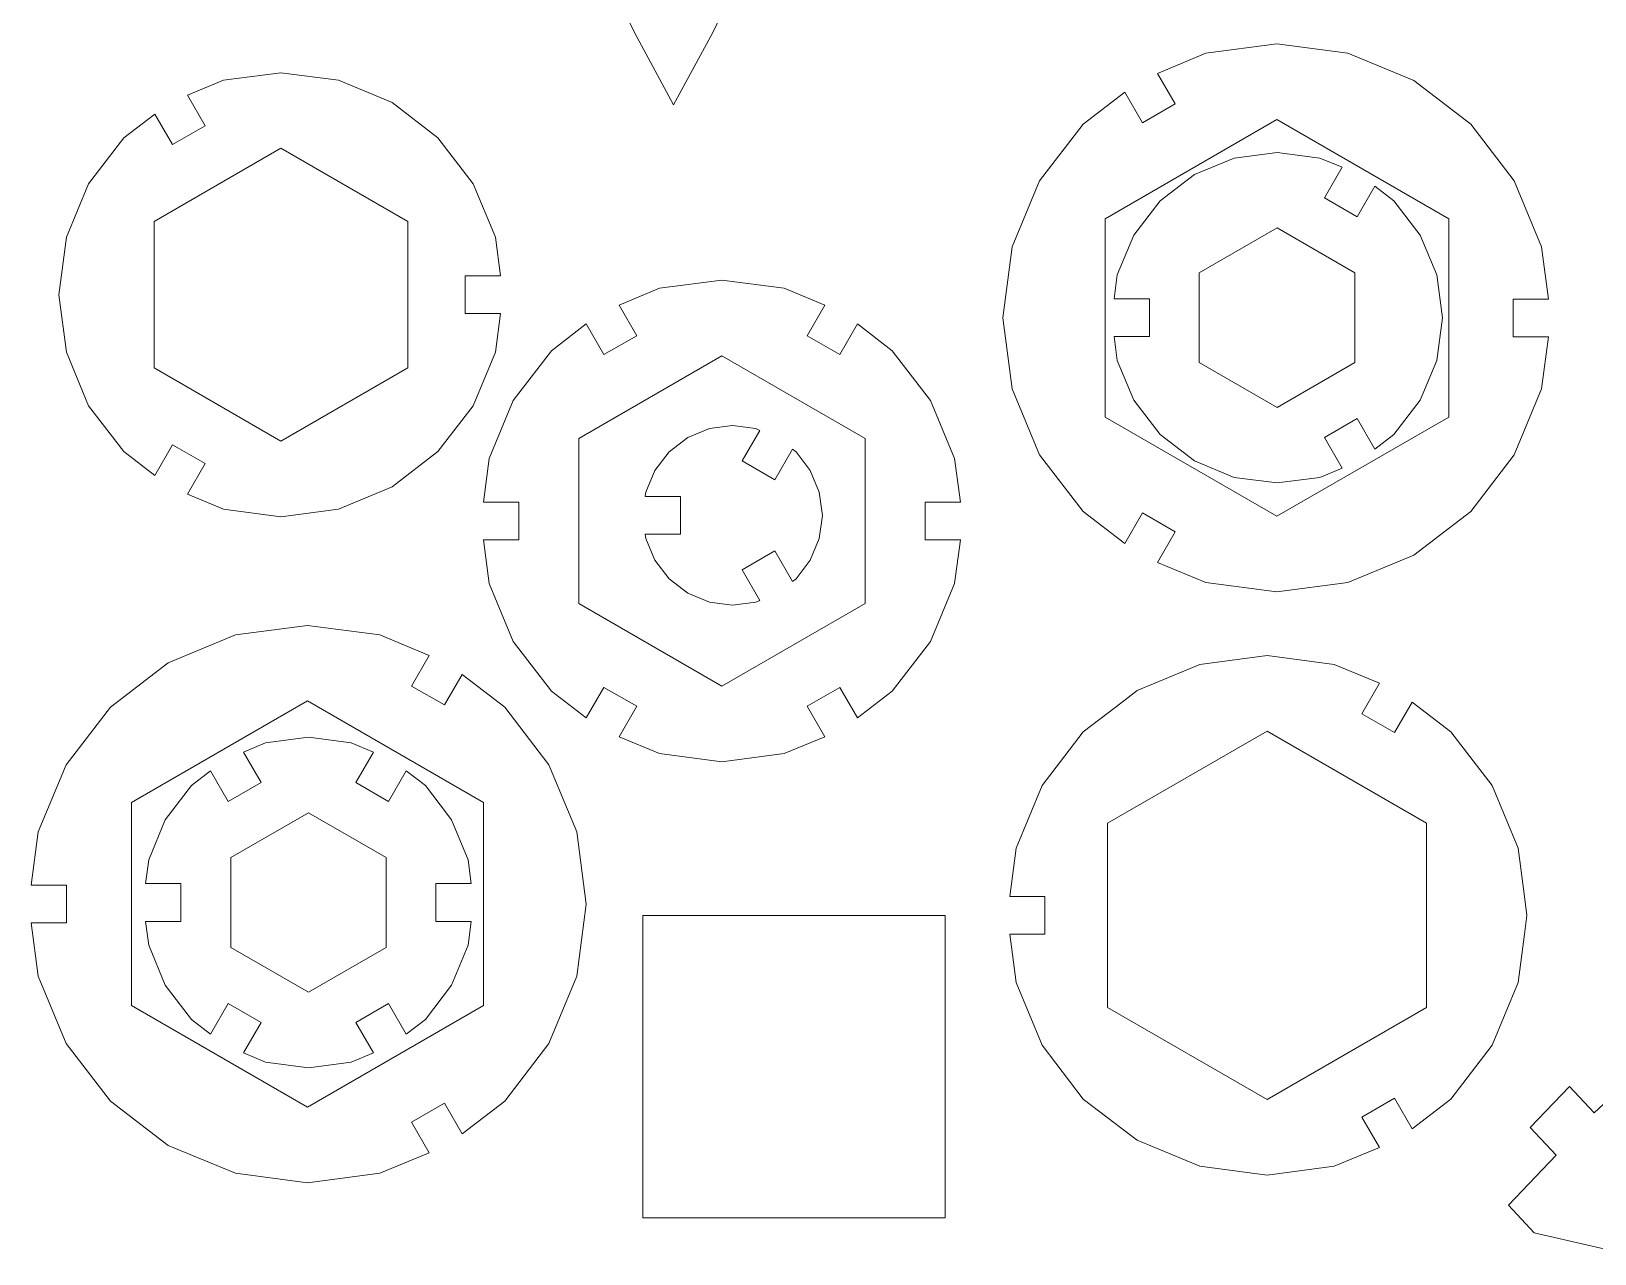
# Model space of a CAD drawing. Header units: millimetres. Extents: x -141 to 131, y -116 to 140.
# Drawn here: x -139.2 to -19.2, y -112.3 to -18.4 of the extents above; entities that cross this region are included whole.
import ezdxf

# ---------------------------------------------------------------- set-up
doc = ezdxf.new("R2010")
doc.units = ezdxf.units.MM
doc.header["$MEASUREMENT"] = 0
doc.layers.add('Layer 1', color=7, linetype='Continuous')

msp = doc.modelspace()

# ---------------------------------------------------------------- linework, layer by layer
at = {"layer": 'Layer 1', "lineweight": 20}
for points in [[(-95.6462, -12.7907), (-95.6462, -12.7907), (-92.9103, -18.4841), (-92.9103, -18.4841)], [(-86.888, -18.4841), (-86.888, -18.4841), (-84.1521, -12.7907), (-84.1521, -12.7907)], [(-92.9103, -18.4841), (-92.9103, -18.4841), (-89.8992, -24.0369), (-89.8992, -24.0369)], [(-89.8992, -24.0369), (-89.8992, -24.0369), (-86.888, -18.4841), (-86.888, -18.4841)], [(-49.0312, -20.0895), (-49.0312, -20.0895), (-52.7532, -21.6312), (-52.7532, -21.6312)], [(-43.5861, -19.3726), (-43.5861, -19.3726), (-49.0312, -20.0895), (-49.0312, -20.0895)], [(-38.1409, -20.0895), (-38.1409, -20.0895), (-43.5861, -19.3726), (-43.5861, -19.3726)], [(-33.0669, -22.1912), (-33.0669, -22.1912), (-38.1409, -20.0895), (-38.1409, -20.0895)], [(-120.0449, -21.5809), (-120.0449, -21.5809), (-124.4573, -22.1618), (-124.4573, -22.1618)], [(-115.6324, -22.1618), (-115.6324, -22.1618), (-120.0449, -21.5809), (-120.0449, -21.5809)], [(-124.4573, -22.1618), (-124.4573, -22.1618), (-127.217, -23.3049), (-127.217, -23.3049)], [(-111.5207, -23.8649), (-111.5207, -23.8649), (-115.6324, -22.1618), (-115.6324, -22.1618)], [(-52.7532, -21.6312), (-52.7532, -21.6312), (-51.3978, -23.9788), (-51.3978, -23.9788)], [(-28.7097, -25.5346), (-28.7097, -25.5346), (-33.0669, -22.1912), (-33.0669, -22.1912)], [(-127.217, -23.3049), (-127.217, -23.3049), (-125.8616, -25.6525), (-125.8616, -25.6525)], [(-107.9898, -26.5743), (-107.9898, -26.5743), (-111.5207, -23.8649), (-111.5207, -23.8649)], [(-55.2663, -23.0821), (-55.2663, -23.0821), (-58.4625, -25.5346), (-58.4625, -25.5346)], [(-53.9109, -25.4298), (-53.9109, -25.4298), (-55.2663, -23.0821), (-55.2663, -23.0821)], [(-51.3978, -23.9788), (-51.3978, -23.9788), (-53.9109, -25.4298), (-53.9109, -25.4298)], [(-129.7301, -24.7558), (-129.7301, -24.7558), (-132.0999, -26.5743), (-132.0999, -26.5743)], [(-128.3747, -27.1035), (-128.3747, -27.1035), (-129.7301, -24.7558), (-129.7301, -24.7558)], [(-56.7797, -32.7937), (-56.7797, -32.7937), (-43.5861, -25.1763), (-43.5861, -25.1763)], [(-43.5861, -25.1763), (-43.5861, -25.1763), (-30.3924, -32.7937), (-30.3924, -32.7937)], [(-125.8616, -25.6525), (-125.8616, -25.6525), (-128.3747, -27.1035), (-128.3747, -27.1035)], [(-58.4625, -25.5346), (-58.4625, -25.5346), (-61.8059, -29.8918), (-61.8059, -29.8918)], [(-25.3663, -29.8918), (-25.3663, -29.8918), (-28.7097, -25.5346), (-28.7097, -25.5346)], [(-132.0999, -26.5743), (-132.0999, -26.5743), (-134.8092, -30.1051), (-134.8092, -30.1051)], [(-129.783, -33.0069), (-129.783, -33.0069), (-120.0449, -27.3846), (-120.0449, -27.3846)], [(-120.0449, -27.3846), (-120.0449, -27.3846), (-110.3067, -33.0069), (-110.3067, -33.0069)], [(-105.2805, -30.1051), (-105.2805, -30.1051), (-107.9898, -26.5743), (-107.9898, -26.5743)], [(-46.8605, -28.131), (-46.8605, -28.131), (-49.9224, -29.3993), (-49.9224, -29.3993)], [(-43.5746, -27.6984), (-43.5746, -27.6984), (-46.8605, -28.131), (-46.8605, -28.131)], [(-40.2887, -28.131), (-40.2887, -28.131), (-43.5746, -27.6984), (-43.5746, -27.6984)], [(-38.5788, -28.8392), (-38.5788, -28.8392), (-40.2887, -28.131), (-40.2887, -28.131)], [(-61.8059, -29.8918), (-61.8059, -29.8918), (-63.9076, -34.9659), (-63.9076, -34.9659)], [(-49.9224, -29.3993), (-49.9224, -29.3993), (-52.5517, -31.4169), (-52.5517, -31.4169)], [(-39.9343, -31.187), (-39.9343, -31.187), (-38.5788, -28.8392), (-38.5788, -28.8392)], [(-23.2645, -34.9659), (-23.2645, -34.9659), (-25.3663, -29.8918), (-25.3663, -29.8918)], [(-134.8092, -30.1051), (-134.8092, -30.1051), (-136.5123, -34.2168), (-136.5123, -34.2168)], [(-103.5774, -34.2168), (-103.5774, -34.2168), (-105.2805, -30.1051), (-105.2805, -30.1051)], [(-37.4212, -32.6378), (-37.4212, -32.6378), (-39.9343, -31.187), (-39.9343, -31.187)], [(-36.0658, -30.2902), (-36.0658, -30.2902), (-37.4212, -32.6378), (-37.4212, -32.6378)], [(-34.5975, -31.4169), (-34.5975, -31.4169), (-36.0658, -30.2902), (-36.0658, -30.2902)], [(-52.5517, -31.4169), (-52.5517, -31.4169), (-54.5693, -34.0462), (-54.5693, -34.0462)], [(-32.5799, -34.0462), (-32.5799, -34.0462), (-34.5975, -31.4169), (-34.5975, -31.4169)], [(-129.783, -44.2516), (-129.783, -44.2516), (-129.783, -33.0069), (-129.783, -33.0069)], [(-110.3067, -33.0069), (-110.3067, -33.0069), (-110.3067, -44.2516), (-110.3067, -44.2516)], [(-56.7797, -48.0284), (-56.7797, -48.0284), (-56.7797, -32.7937), (-56.7797, -32.7937)], [(-49.5432, -36.948), (-49.5432, -36.948), (-43.5746, -33.5021), (-43.5746, -33.5021)], [(-43.5746, -33.5021), (-43.5746, -33.5021), (-37.606, -36.948), (-37.606, -36.948)], [(-30.3924, -32.7937), (-30.3924, -32.7937), (-30.3924, -48.0284), (-30.3924, -48.0284)], [(-136.5123, -34.2168), (-136.5123, -34.2168), (-137.0932, -38.6292), (-137.0932, -38.6292)], [(-103.1875, -37.1783), (-103.1875, -37.1783), (-103.5774, -34.2168), (-103.5774, -34.2168)], [(-54.5693, -34.0462), (-54.5693, -34.0462), (-55.8376, -37.1081), (-55.8376, -37.1081)], [(-31.3116, -37.1081), (-31.3116, -37.1081), (-32.5799, -34.0462), (-32.5799, -34.0462)], [(-63.9076, -34.9659), (-63.9076, -34.9659), (-64.6245, -40.411), (-64.6245, -40.411)], [(-22.7387, -38.9601), (-22.7387, -38.9601), (-23.2645, -34.9659), (-23.2645, -34.9659)], [(-105.8983, -40.0802), (-105.8983, -40.0802), (-105.8983, -37.1783), (-105.8983, -37.1783)], [(-105.8983, -37.1783), (-105.8983, -37.1783), (-103.1875, -37.1783), (-103.1875, -37.1783)], [(-55.8376, -37.1081), (-55.8376, -37.1081), (-56.0792, -38.9431), (-56.0792, -38.9431)], [(-49.5432, -43.8399), (-49.5432, -43.8399), (-49.5432, -36.948), (-49.5432, -36.948)], [(-37.606, -36.948), (-37.606, -36.948), (-37.606, -43.8399), (-37.606, -43.8399)], [(-30.879, -40.394), (-30.879, -40.394), (-31.3116, -37.1081), (-31.3116, -37.1081)], [(-90.9827, -38.1404), (-90.9827, -38.1404), (-94.0923, -39.4284), (-94.0923, -39.4284)], [(-86.1947, -37.51), (-86.1947, -37.51), (-90.9827, -38.1404), (-90.9827, -38.1404)], [(-81.4068, -38.1404), (-81.4068, -38.1404), (-86.1947, -37.51), (-86.1947, -37.51)], [(-78.2971, -39.4284), (-78.2971, -39.4284), (-81.4068, -38.1404), (-81.4068, -38.1404)], [(-137.0932, -38.6292), (-137.0932, -38.6292), (-136.5123, -43.0417), (-136.5123, -43.0417)], [(-94.0923, -39.4284), (-94.0923, -39.4284), (-92.7369, -41.7761), (-92.7369, -41.7761)], [(-79.6526, -41.7761), (-79.6526, -41.7761), (-78.2971, -39.4284), (-78.2971, -39.4284)], [(-56.0792, -38.9431), (-56.0792, -38.9431), (-53.3683, -38.9431), (-53.3683, -38.9431)], [(-53.3683, -38.9431), (-53.3683, -38.9431), (-53.3683, -41.845), (-53.3683, -41.845)], [(-25.4495, -41.862), (-25.4495, -41.862), (-25.4495, -38.9601), (-25.4495, -38.9601)], [(-25.4495, -38.9601), (-25.4495, -38.9601), (-22.7387, -38.9601), (-22.7387, -38.9601)], [(-103.1875, -40.0802), (-103.1875, -40.0802), (-105.8983, -40.0802), (-105.8983, -40.0802)], [(-103.5774, -43.0417), (-103.5774, -43.0417), (-103.1875, -40.0802), (-103.1875, -40.0802)], [(-64.6245, -40.411), (-64.6245, -40.411), (-63.9076, -45.8562), (-63.9076, -45.8562)], [(-31.3116, -43.6798), (-31.3116, -43.6798), (-30.879, -40.394), (-30.879, -40.394)], [(-96.6054, -40.8794), (-96.6054, -40.8794), (-99.2757, -42.9284), (-99.2757, -42.9284)], [(-95.25, -43.227), (-95.25, -43.227), (-96.6054, -40.8794), (-96.6054, -40.8794)], [(-92.7369, -41.7761), (-92.7369, -41.7761), (-95.25, -43.227), (-95.25, -43.227)], [(-77.1395, -43.227), (-77.1395, -43.227), (-79.6526, -41.7761), (-79.6526, -41.7761)], [(-75.7841, -40.8794), (-75.7841, -40.8794), (-77.1395, -43.227), (-77.1395, -43.227)], [(-73.1138, -42.9284), (-73.1138, -42.9284), (-75.7841, -40.8794), (-75.7841, -40.8794)], [(-53.3683, -41.845), (-53.3683, -41.845), (-56.0792, -41.845), (-56.0792, -41.845)], [(-56.0792, -41.845), (-56.0792, -41.845), (-55.8376, -43.6798), (-55.8376, -43.6798)], [(-22.7387, -41.862), (-22.7387, -41.862), (-25.4495, -41.862), (-25.4495, -41.862)], [(-23.2645, -45.8562), (-23.2645, -45.8562), (-22.7387, -41.862), (-22.7387, -41.862)], [(-136.5123, -43.0417), (-136.5123, -43.0417), (-134.8092, -47.1535), (-134.8092, -47.1535)], [(-105.2805, -47.1535), (-105.2805, -47.1535), (-103.5774, -43.0417), (-103.5774, -43.0417)], [(-99.2757, -42.9284), (-99.2757, -42.9284), (-102.2156, -46.7597), (-102.2156, -46.7597)], [(-70.1739, -46.7597), (-70.1739, -46.7597), (-73.1138, -42.9284), (-73.1138, -42.9284)], [(-120.0449, -49.8739), (-120.0449, -49.8739), (-129.783, -44.2516), (-129.783, -44.2516)], [(-110.3067, -44.2516), (-110.3067, -44.2516), (-120.0449, -49.8739), (-120.0449, -49.8739)], [(-97.1894, -49.6615), (-97.1894, -49.6615), (-86.1947, -43.3137), (-86.1947, -43.3137)], [(-86.1947, -43.3137), (-86.1947, -43.3137), (-75.2, -49.6615), (-75.2, -49.6615)], [(-55.8376, -43.6798), (-55.8376, -43.6798), (-54.5693, -46.7418), (-54.5693, -46.7418)], [(-43.5746, -47.2859), (-43.5746, -47.2859), (-49.5432, -43.8399), (-49.5432, -43.8399)], [(-37.606, -43.8399), (-37.606, -43.8399), (-43.5746, -47.2859), (-43.5746, -47.2859)], [(-32.5799, -46.7418), (-32.5799, -46.7418), (-31.3116, -43.6798), (-31.3116, -43.6798)], [(-102.2156, -46.7597), (-102.2156, -46.7597), (-104.0637, -51.2214), (-104.0637, -51.2214)], [(-68.3258, -51.2214), (-68.3258, -51.2214), (-70.1739, -46.7597), (-70.1739, -46.7597)], [(-63.9076, -45.8562), (-63.9076, -45.8562), (-61.8059, -50.9303), (-61.8059, -50.9303)], [(-54.5693, -46.7418), (-54.5693, -46.7418), (-52.5517, -49.3712), (-52.5517, -49.3712)], [(-34.5975, -49.3712), (-34.5975, -49.3712), (-32.5799, -46.7418), (-32.5799, -46.7418)], [(-25.3663, -50.9303), (-25.3663, -50.9303), (-23.2645, -45.8562), (-23.2645, -45.8562)], [(-134.8092, -47.1535), (-134.8092, -47.1535), (-132.0999, -50.6843), (-132.0999, -50.6843)], [(-107.9898, -50.6843), (-107.9898, -50.6843), (-105.2805, -47.1535), (-105.2805, -47.1535)], [(-87.1579, -48.9182), (-87.1579, -48.9182), (-88.8201, -49.6067), (-88.8201, -49.6067)], [(-85.3741, -48.6833), (-85.3741, -48.6833), (-87.1579, -48.9182), (-87.1579, -48.9182)], [(-83.5904, -48.9182), (-83.5904, -48.9182), (-85.3741, -48.6833), (-85.3741, -48.6833)], [(-84.6356, -51.3943), (-84.6356, -51.3943), (-83.2802, -49.0466), (-83.2802, -49.0466)], [(-83.2802, -49.0466), (-83.2802, -49.0466), (-83.5904, -48.9182), (-83.5904, -48.9182)], [(-43.5861, -55.6458), (-43.5861, -55.6458), (-56.7797, -48.0284), (-56.7797, -48.0284)], [(-30.3924, -48.0284), (-30.3924, -48.0284), (-43.5861, -55.6458), (-43.5861, -55.6458)], [(-39.9343, -49.6011), (-39.9343, -49.6011), (-37.4212, -48.1502), (-37.4212, -48.1502)], [(-37.4212, -48.1502), (-37.4212, -48.1502), (-36.0658, -50.4978), (-36.0658, -50.4978)], [(-129.7301, -52.5027), (-129.7301, -52.5027), (-128.3747, -50.155), (-128.3747, -50.155)], [(-128.3747, -50.155), (-128.3747, -50.155), (-125.8616, -51.606), (-125.8616, -51.606)], [(-97.1894, -62.3571), (-97.1894, -62.3571), (-97.1894, -49.6615), (-97.1894, -49.6615)], [(-88.8201, -49.6067), (-88.8201, -49.6067), (-90.2474, -50.7019), (-90.2474, -50.7019)], [(-75.2, -49.6615), (-75.2, -49.6615), (-75.2, -62.3571), (-75.2, -62.3571)], [(-52.5517, -49.3712), (-52.5517, -49.3712), (-49.9224, -51.3888), (-49.9224, -51.3888)], [(-38.5788, -51.9487), (-38.5788, -51.9487), (-39.9343, -49.6011), (-39.9343, -49.6011)], [(-36.0658, -50.4978), (-36.0658, -50.4978), (-34.5975, -49.3712), (-34.5975, -49.3712)], [(-132.0999, -50.6843), (-132.0999, -50.6843), (-129.7301, -52.5027), (-129.7301, -52.5027)], [(-125.8616, -51.606), (-125.8616, -51.606), (-127.217, -53.9536), (-127.217, -53.9536)], [(-111.5207, -53.3936), (-111.5207, -53.3936), (-107.9898, -50.6843), (-107.9898, -50.6843)], [(-104.0637, -51.2214), (-104.0637, -51.2214), (-104.503, -54.5584), (-104.503, -54.5584)], [(-90.2474, -50.7019), (-90.2474, -50.7019), (-91.3427, -52.1293), (-91.3427, -52.1293)], [(-82.1226, -52.8452), (-82.1226, -52.8452), (-84.6356, -51.3943), (-84.6356, -51.3943)], [(-80.7671, -50.4976), (-80.7671, -50.4976), (-82.1226, -52.8452), (-82.1226, -52.8452)], [(-80.5008, -50.7019), (-80.5008, -50.7019), (-80.7671, -50.4976), (-80.7671, -50.4976)], [(-79.4056, -52.1293), (-79.4056, -52.1293), (-80.5008, -50.7019), (-80.5008, -50.7019)], [(-67.8865, -54.5584), (-67.8865, -54.5584), (-68.3258, -51.2214), (-68.3258, -51.2214)], [(-61.8059, -50.9303), (-61.8059, -50.9303), (-58.4625, -55.2875), (-58.4625, -55.2875)], [(-49.9224, -51.3888), (-49.9224, -51.3888), (-46.8605, -52.657), (-46.8605, -52.657)], [(-28.7097, -55.2875), (-28.7097, -55.2875), (-25.3663, -50.9303), (-25.3663, -50.9303)], [(-91.3427, -52.1293), (-91.3427, -52.1293), (-92.0312, -53.7915), (-92.0312, -53.7915)], [(-78.7171, -53.7915), (-78.7171, -53.7915), (-79.4056, -52.1293), (-79.4056, -52.1293)], [(-46.8605, -52.657), (-46.8605, -52.657), (-43.5746, -53.0896), (-43.5746, -53.0896)], [(-43.5746, -53.0896), (-43.5746, -53.0896), (-40.2887, -52.657), (-40.2887, -52.657)], [(-40.2887, -52.657), (-40.2887, -52.657), (-38.5788, -51.9487), (-38.5788, -51.9487)], [(-127.217, -53.9536), (-127.217, -53.9536), (-124.4573, -55.0967), (-124.4573, -55.0967)], [(-115.6324, -55.0967), (-115.6324, -55.0967), (-111.5207, -53.3936), (-111.5207, -53.3936)], [(-92.0312, -53.7915), (-92.0312, -53.7915), (-92.075, -54.1243), (-92.075, -54.1243)], [(-78.4822, -55.5752), (-78.4822, -55.5752), (-78.7171, -53.7915), (-78.7171, -53.7915)], [(-124.4573, -55.0967), (-124.4573, -55.0967), (-120.0449, -55.6777), (-120.0449, -55.6777)], [(-120.0449, -55.6777), (-120.0449, -55.6777), (-115.6324, -55.0967), (-115.6324, -55.0967)], [(-104.503, -54.5584), (-104.503, -54.5584), (-101.7922, -54.5584), (-101.7922, -54.5584)], [(-101.7922, -54.5584), (-101.7922, -54.5584), (-101.7922, -57.4603), (-101.7922, -57.4603)], [(-92.075, -54.1243), (-92.075, -54.1243), (-89.3642, -54.1243), (-89.3642, -54.1243)], [(-89.3642, -54.1243), (-89.3642, -54.1243), (-89.3642, -57.0262), (-89.3642, -57.0262)], [(-70.5973, -57.4603), (-70.5973, -57.4603), (-70.5973, -54.5584), (-70.5973, -54.5584)], [(-70.5973, -54.5584), (-70.5973, -54.5584), (-67.8865, -54.5584), (-67.8865, -54.5584)], [(-78.7171, -57.359), (-78.7171, -57.359), (-78.4822, -55.5752), (-78.4822, -55.5752)], [(-58.4625, -55.2875), (-58.4625, -55.2875), (-55.2663, -57.74), (-55.2663, -57.74)], [(-55.2663, -57.74), (-55.2663, -57.74), (-53.9109, -55.3923), (-53.9109, -55.3923)], [(-53.9109, -55.3923), (-53.9109, -55.3923), (-51.3978, -56.8432), (-51.3978, -56.8432)], [(-33.0669, -58.6309), (-33.0669, -58.6309), (-28.7097, -55.2875), (-28.7097, -55.2875)], [(-101.7922, -57.4603), (-101.7922, -57.4603), (-104.503, -57.4603), (-104.503, -57.4603)], [(-104.503, -57.4603), (-104.503, -57.4603), (-104.0637, -60.7973), (-104.0637, -60.7973)], [(-89.3642, -57.0262), (-89.3642, -57.0262), (-92.075, -57.0262), (-92.075, -57.0262)], [(-92.075, -57.0262), (-92.075, -57.0262), (-92.0312, -57.359), (-92.0312, -57.359)], [(-92.0312, -57.359), (-92.0312, -57.359), (-91.3427, -59.0212), (-91.3427, -59.0212)], [(-79.4056, -59.0212), (-79.4056, -59.0212), (-78.7171, -57.359), (-78.7171, -57.359)], [(-67.8865, -57.4603), (-67.8865, -57.4603), (-70.5973, -57.4603), (-70.5973, -57.4603)], [(-68.3258, -60.7973), (-68.3258, -60.7973), (-67.8865, -57.4603), (-67.8865, -57.4603)], [(-51.3978, -56.8432), (-51.3978, -56.8432), (-52.7532, -59.1909), (-52.7532, -59.1909)], [(-84.6356, -59.7562), (-84.6356, -59.7562), (-82.1226, -58.3052), (-82.1226, -58.3052)], [(-82.1226, -58.3052), (-82.1226, -58.3052), (-80.7671, -60.6529), (-80.7671, -60.6529)], [(-38.1409, -60.7326), (-38.1409, -60.7326), (-33.0669, -58.6309), (-33.0669, -58.6309)], [(-91.3427, -59.0212), (-91.3427, -59.0212), (-90.2474, -60.4485), (-90.2474, -60.4485)], [(-83.2802, -62.1038), (-83.2802, -62.1038), (-84.6356, -59.7562), (-84.6356, -59.7562)], [(-80.5008, -60.4485), (-80.5008, -60.4485), (-79.4056, -59.0212), (-79.4056, -59.0212)], [(-52.7532, -59.1909), (-52.7532, -59.1909), (-49.0312, -60.7326), (-49.0312, -60.7326)], [(-104.0637, -60.7973), (-104.0637, -60.7973), (-102.2156, -65.259), (-102.2156, -65.259)], [(-90.2474, -60.4485), (-90.2474, -60.4485), (-88.8201, -61.5438), (-88.8201, -61.5438)], [(-80.7671, -60.6529), (-80.7671, -60.6529), (-80.5008, -60.4485), (-80.5008, -60.4485)], [(-70.1739, -65.259), (-70.1739, -65.259), (-68.3258, -60.7973), (-68.3258, -60.7973)], [(-49.0312, -60.7326), (-49.0312, -60.7326), (-43.5861, -61.4495), (-43.5861, -61.4495)], [(-43.5861, -61.4495), (-43.5861, -61.4495), (-38.1409, -60.7326), (-38.1409, -60.7326)], [(-86.1947, -68.7049), (-86.1947, -68.7049), (-97.1894, -62.3571), (-97.1894, -62.3571)], [(-88.8201, -61.5438), (-88.8201, -61.5438), (-87.1579, -62.2323), (-87.1579, -62.2323)], [(-87.1579, -62.2323), (-87.1579, -62.2323), (-85.3741, -62.4671), (-85.3741, -62.4671)], [(-75.2, -62.3571), (-75.2, -62.3571), (-86.1947, -68.7049), (-86.1947, -68.7049)], [(-85.3741, -62.4671), (-85.3741, -62.4671), (-83.5904, -62.2323), (-83.5904, -62.2323)], [(-83.5904, -62.2323), (-83.5904, -62.2323), (-83.2802, -62.1038), (-83.2802, -62.1038)], [(-123.5432, -64.7584), (-123.5432, -64.7584), (-128.7047, -66.8964), (-128.7047, -66.8964)], [(-118.0042, -64.0292), (-118.0042, -64.0292), (-123.5432, -64.7584), (-123.5432, -64.7584)], [(-112.4651, -64.7584), (-112.4651, -64.7584), (-118.0042, -64.0292), (-118.0042, -64.0292)], [(-108.6556, -66.3363), (-108.6556, -66.3363), (-112.4651, -64.7584), (-112.4651, -64.7584)], [(-102.2156, -65.259), (-102.2156, -65.259), (-99.2757, -69.0903), (-99.2757, -69.0903)], [(-73.1138, -69.0903), (-73.1138, -69.0903), (-70.1739, -65.259), (-70.1739, -65.259)], [(-128.7047, -66.8964), (-128.7047, -66.8964), (-133.1371, -70.2975), (-133.1371, -70.2975)], [(-110.0111, -68.6839), (-110.0111, -68.6839), (-108.6556, -66.3363), (-108.6556, -66.3363)], [(-49.5053, -67.0279), (-49.5053, -67.0279), (-52.9649, -68.4609), (-52.9649, -68.4609)], [(-44.3418, -66.3482), (-44.3418, -66.3482), (-49.5053, -67.0279), (-49.5053, -67.0279)], [(-39.1783, -67.0279), (-39.1783, -67.0279), (-44.3418, -66.3482), (-44.3418, -66.3482)], [(-35.7188, -68.4609), (-35.7188, -68.4609), (-39.1783, -67.0279), (-39.1783, -67.0279)], [(-106.1426, -67.7873), (-106.1426, -67.7873), (-107.498, -70.1349), (-107.498, -70.1349)], [(-102.8713, -70.2975), (-102.8713, -70.2975), (-106.1426, -67.7873), (-106.1426, -67.7873)], [(-107.498, -70.1349), (-107.498, -70.1349), (-110.0111, -68.6839), (-110.0111, -68.6839)], [(-99.2757, -69.0903), (-99.2757, -69.0903), (-96.6054, -71.1393), (-96.6054, -71.1393)], [(-96.6054, -71.1393), (-96.6054, -71.1393), (-95.25, -68.7917), (-95.25, -68.7917)], [(-95.25, -68.7917), (-95.25, -68.7917), (-92.7369, -70.2426), (-92.7369, -70.2426)], [(-79.6526, -70.2426), (-79.6526, -70.2426), (-77.1395, -68.7917), (-77.1395, -68.7917)], [(-77.1395, -68.7917), (-77.1395, -68.7917), (-75.7841, -71.1393), (-75.7841, -71.1393)], [(-75.7841, -71.1393), (-75.7841, -71.1393), (-73.1138, -69.0903), (-73.1138, -69.0903)], [(-54.3169, -69.021), (-54.3169, -69.021), (-55.478, -69.9119), (-55.478, -69.9119)], [(-52.9649, -68.4609), (-52.9649, -68.4609), (-54.3169, -69.021), (-54.3169, -69.021)], [(-37.0742, -70.8086), (-37.0742, -70.8086), (-35.7188, -68.4609), (-35.7188, -68.4609)], [(-133.1371, -70.2975), (-133.1371, -70.2975), (-136.5381, -74.7297), (-136.5381, -74.7297)], [(-131.512, -77.6316), (-131.512, -77.6316), (-118.0042, -69.8329), (-118.0042, -69.8329)], [(-118.0042, -69.8329), (-118.0042, -69.8329), (-104.4964, -77.6316), (-104.4964, -77.6316)], [(-99.4702, -74.7297), (-99.4702, -74.7297), (-102.8713, -70.2975), (-102.8713, -70.2975)], [(-92.7369, -70.2426), (-92.7369, -70.2426), (-94.0923, -72.5902), (-94.0923, -72.5902)], [(-78.2971, -72.5902), (-78.2971, -72.5902), (-79.6526, -70.2426), (-79.6526, -70.2426)], [(-55.478, -69.9119), (-55.478, -69.9119), (-58.4488, -72.1914), (-58.4488, -72.1914)], [(-34.5611, -72.2595), (-34.5611, -72.2595), (-37.0742, -70.8086), (-37.0742, -70.8086)], [(-33.2057, -69.9119), (-33.2057, -69.9119), (-34.5611, -72.2595), (-34.5611, -72.2595)], [(-30.2349, -72.1914), (-30.2349, -72.1914), (-33.2057, -69.9119), (-33.2057, -69.9119)], [(-121.2225, -73.0483), (-121.2225, -73.0483), (-122.9321, -73.7564), (-122.9321, -73.7564)], [(-117.9372, -72.6158), (-117.9372, -72.6158), (-121.2225, -73.0483), (-121.2225, -73.0483)], [(-114.652, -73.0483), (-114.652, -73.0483), (-117.9372, -72.6158), (-117.9372, -72.6158)], [(-112.9424, -73.7564), (-112.9424, -73.7564), (-114.652, -73.0483), (-114.652, -73.0483)], [(-94.0923, -72.5902), (-94.0923, -72.5902), (-90.9827, -73.8783), (-90.9827, -73.8783)], [(-81.4068, -73.8783), (-81.4068, -73.8783), (-78.2971, -72.5902), (-78.2971, -72.5902)], [(-58.4488, -72.1914), (-58.4488, -72.1914), (-61.6192, -76.3233), (-61.6192, -76.3233)], [(-56.5931, -79.2251), (-56.5931, -79.2251), (-44.3418, -72.1519), (-44.3418, -72.1519)], [(-44.3418, -72.1519), (-44.3418, -72.1519), (-32.0906, -79.2251), (-32.0906, -79.2251)], [(-27.0644, -76.3233), (-27.0644, -76.3233), (-30.2349, -72.1914), (-30.2349, -72.1914)], [(-122.9321, -73.7564), (-122.9321, -73.7564), (-121.5769, -76.1037), (-121.5769, -76.1037)], [(-114.2976, -76.1037), (-114.2976, -76.1037), (-112.9424, -73.7564), (-112.9424, -73.7564)], [(-90.9827, -73.8783), (-90.9827, -73.8783), (-86.1947, -74.5086), (-86.1947, -74.5086)], [(-86.1947, -74.5086), (-86.1947, -74.5086), (-81.4068, -73.8783), (-81.4068, -73.8783)], [(-136.5381, -74.7297), (-136.5381, -74.7297), (-138.6761, -79.8913), (-138.6761, -79.8913)], [(-125.4447, -75.2071), (-125.4447, -75.2071), (-126.9128, -76.3336), (-126.9128, -76.3336)], [(-124.0896, -77.5543), (-124.0896, -77.5543), (-125.4447, -75.2071), (-125.4447, -75.2071)], [(-110.4298, -75.2071), (-110.4298, -75.2071), (-111.7849, -77.5543), (-111.7849, -77.5543)], [(-108.9617, -76.3336), (-108.9617, -76.3336), (-110.4298, -75.2071), (-110.4298, -75.2071)], [(-97.3322, -79.8913), (-97.3322, -79.8913), (-99.4702, -74.7297), (-99.4702, -74.7297)], [(-126.9128, -76.3336), (-126.9128, -76.3336), (-128.93, -78.9625), (-128.93, -78.9625)], [(-121.5769, -76.1037), (-121.5769, -76.1037), (-124.0896, -77.5543), (-124.0896, -77.5543)], [(-111.7849, -77.5543), (-111.7849, -77.5543), (-114.2976, -76.1037), (-114.2976, -76.1037)], [(-107.8352, -77.8016), (-107.8352, -77.8016), (-108.9617, -76.3336), (-108.9617, -76.3336)], [(-61.6192, -76.3233), (-61.6192, -76.3233), (-63.6123, -81.1349), (-63.6123, -81.1349)], [(-25.0714, -81.1349), (-25.0714, -81.1349), (-27.0644, -76.3233), (-27.0644, -76.3233)], [(-131.512, -93.229), (-131.512, -93.229), (-131.512, -77.6316), (-131.512, -77.6316)], [(-106.9445, -78.9625), (-106.9445, -78.9625), (-107.8352, -77.8016), (-107.8352, -77.8016)], [(-104.4964, -77.6316), (-104.4964, -77.6316), (-104.4964, -93.229), (-104.4964, -93.229)], [(-128.93, -78.9625), (-128.93, -78.9625), (-130.1981, -82.0238), (-130.1981, -82.0238)], [(-123.9047, -81.8638), (-123.9047, -81.8638), (-117.9372, -78.4185), (-117.9372, -78.4185)], [(-117.9372, -78.4185), (-117.9372, -78.4185), (-111.9697, -81.8638), (-111.9697, -81.8638)], [(-106.3846, -80.3143), (-106.3846, -80.3143), (-106.9445, -78.9625), (-106.9445, -78.9625)], [(-138.6761, -79.8913), (-138.6761, -79.8913), (-139.2143, -83.9794), (-139.2143, -83.9794)], [(-105.6764, -82.0238), (-105.6764, -82.0238), (-106.3846, -80.3143), (-106.3846, -80.3143)], [(-96.603, -85.4303), (-96.603, -85.4303), (-97.3322, -79.8913), (-97.3322, -79.8913)], [(-56.5931, -93.3716), (-56.5931, -93.3716), (-56.5931, -79.2251), (-56.5931, -79.2251)], [(-32.0906, -79.2251), (-32.0906, -79.2251), (-32.0906, -93.3716), (-32.0906, -93.3716)], [(-63.6123, -81.1349), (-63.6123, -81.1349), (-64.101, -84.8475), (-64.101, -84.8475)], [(-24.5826, -84.8475), (-24.5826, -84.8475), (-25.0714, -81.1349), (-25.0714, -81.1349)], [(-130.1981, -82.0238), (-130.1981, -82.0238), (-130.4396, -83.8585), (-130.4396, -83.8585)], [(-123.9047, -88.7545), (-123.9047, -88.7545), (-123.9047, -81.8638), (-123.9047, -81.8638)], [(-111.9697, -81.8638), (-111.9697, -81.8638), (-111.9697, -85.3091), (-111.9697, -85.3091)], [(-105.4349, -83.8585), (-105.4349, -83.8585), (-105.6764, -82.0238), (-105.6764, -82.0238)], [(-139.2143, -83.9794), (-139.2143, -83.9794), (-136.5035, -83.9794), (-136.5035, -83.9794)], [(-136.5035, -83.9794), (-136.5035, -83.9794), (-136.5035, -86.8812), (-136.5035, -86.8812)], [(-130.4396, -83.8585), (-130.4396, -83.8585), (-127.7292, -83.8585), (-127.7292, -83.8585)], [(-127.7292, -83.8585), (-127.7292, -83.8585), (-127.7292, -86.7598), (-127.7292, -86.7598)], [(-108.1452, -86.7598), (-108.1452, -86.7598), (-108.1452, -83.8585), (-108.1452, -83.8585)], [(-108.1452, -83.8585), (-108.1452, -83.8585), (-105.4349, -83.8585), (-105.4349, -83.8585)], [(-64.101, -84.8475), (-64.101, -84.8475), (-61.3902, -84.8475), (-61.3902, -84.8475)], [(-61.3902, -84.8475), (-61.3902, -84.8475), (-61.3902, -87.7493), (-61.3902, -87.7493)], [(-24.3916, -86.2984), (-24.3916, -86.2984), (-24.5826, -84.8475), (-24.5826, -84.8475)], [(-111.9697, -85.3091), (-111.9697, -85.3091), (-111.9697, -88.7545), (-111.9697, -88.7545)], [(-97.3322, -90.9693), (-97.3322, -90.9693), (-96.603, -85.4303), (-96.603, -85.4303)], [(-92.2734, -86.3203), (-92.2734, -86.3203), (-92.2734, -109.5351), (-92.2734, -109.5351)], [(-69.0586, -86.3203), (-69.0586, -86.3203), (-92.2734, -86.3203), (-92.2734, -86.3203)], [(-69.0586, -109.5351), (-69.0586, -109.5351), (-69.0586, -86.3203), (-69.0586, -86.3203)], [(-24.5826, -87.7493), (-24.5826, -87.7493), (-24.3916, -86.2984), (-24.3916, -86.2984)], [(-136.5035, -86.8812), (-136.5035, -86.8812), (-139.2143, -86.8812), (-139.2143, -86.8812)], [(-139.2143, -86.8812), (-139.2143, -86.8812), (-138.6761, -90.9693), (-138.6761, -90.9693)], [(-127.7292, -86.7598), (-127.7292, -86.7598), (-130.4396, -86.7598), (-130.4396, -86.7598)], [(-130.4396, -86.7598), (-130.4396, -86.7598), (-130.1981, -88.5944), (-130.1981, -88.5944)], [(-105.4349, -86.7598), (-105.4349, -86.7598), (-108.1452, -86.7598), (-108.1452, -86.7598)], [(-105.6764, -88.5944), (-105.6764, -88.5944), (-105.4349, -86.7598), (-105.4349, -86.7598)], [(-130.1981, -88.5944), (-130.1981, -88.5944), (-128.93, -91.6558), (-128.93, -91.6558)], [(-117.9372, -92.1998), (-117.9372, -92.1998), (-123.9047, -88.7545), (-123.9047, -88.7545)], [(-111.9697, -88.7545), (-111.9697, -88.7545), (-117.9372, -92.1998), (-117.9372, -92.1998)], [(-106.9445, -91.6558), (-106.9445, -91.6558), (-105.6764, -88.5944), (-105.6764, -88.5944)], [(-61.3902, -87.7493), (-61.3902, -87.7493), (-64.101, -87.7493), (-64.101, -87.7493)], [(-64.101, -87.7493), (-64.101, -87.7493), (-63.6123, -91.4619), (-63.6123, -91.4619)], [(-25.0714, -91.4619), (-25.0714, -91.4619), (-24.5826, -87.7493), (-24.5826, -87.7493)], [(-138.6761, -90.9693), (-138.6761, -90.9693), (-136.5381, -96.1309), (-136.5381, -96.1309)], [(-99.4702, -96.1309), (-99.4702, -96.1309), (-97.3322, -90.9693), (-97.3322, -90.9693)], [(-128.93, -91.6558), (-128.93, -91.6558), (-126.9128, -94.2847), (-126.9128, -94.2847)], [(-108.9617, -94.2847), (-108.9617, -94.2847), (-106.9445, -91.6558), (-106.9445, -91.6558)], [(-63.6123, -91.4619), (-63.6123, -91.4619), (-61.6192, -96.2735), (-61.6192, -96.2735)], [(-27.0644, -96.2735), (-27.0644, -96.2735), (-25.0714, -91.4619), (-25.0714, -91.4619)], [(-118.0042, -101.0278), (-118.0042, -101.0278), (-131.512, -93.229), (-131.512, -93.229)], [(-125.4447, -95.4111), (-125.4447, -95.4111), (-124.0896, -93.0639), (-124.0896, -93.0639)], [(-124.0896, -93.0639), (-124.0896, -93.0639), (-121.5769, -94.5146), (-121.5769, -94.5146)], [(-104.4964, -93.229), (-104.4964, -93.229), (-118.0042, -101.0278), (-118.0042, -101.0278)], [(-114.2976, -94.5146), (-114.2976, -94.5146), (-111.7849, -93.0639), (-111.7849, -93.0639)], [(-111.7849, -93.0639), (-111.7849, -93.0639), (-110.4298, -95.4111), (-110.4298, -95.4111)], [(-44.3418, -100.4449), (-44.3418, -100.4449), (-56.5931, -93.3716), (-56.5931, -93.3716)], [(-32.0906, -93.3716), (-32.0906, -93.3716), (-44.3418, -100.4449), (-44.3418, -100.4449)], [(-126.9128, -94.2847), (-126.9128, -94.2847), (-125.4447, -95.4111), (-125.4447, -95.4111)], [(-121.5769, -94.5146), (-121.5769, -94.5146), (-122.9321, -96.8618), (-122.9321, -96.8618)], [(-112.9424, -96.8618), (-112.9424, -96.8618), (-114.2976, -94.5146), (-114.2976, -94.5146)], [(-110.4298, -95.4111), (-110.4298, -95.4111), (-108.9617, -94.2847), (-108.9617, -94.2847)], [(-136.5381, -96.1309), (-136.5381, -96.1309), (-133.1371, -100.5632), (-133.1371, -100.5632)], [(-122.9321, -96.8618), (-122.9321, -96.8618), (-121.2225, -97.5699), (-121.2225, -97.5699)], [(-114.652, -97.5699), (-114.652, -97.5699), (-112.9424, -96.8618), (-112.9424, -96.8618)], [(-102.8713, -100.5632), (-102.8713, -100.5632), (-99.4702, -96.1309), (-99.4702, -96.1309)], [(-61.6192, -96.2735), (-61.6192, -96.2735), (-58.4488, -100.4053), (-58.4488, -100.4053)], [(-30.2349, -100.4053), (-30.2349, -100.4053), (-27.0644, -96.2735), (-27.0644, -96.2735)], [(-121.2225, -97.5699), (-121.2225, -97.5699), (-117.9372, -98.0025), (-117.9372, -98.0025)], [(-117.9372, -98.0025), (-117.9372, -98.0025), (-114.652, -97.5699), (-114.652, -97.5699)], [(-24.1364, -102.5811), (-24.1364, -102.5811), (-21.1216, -99.4314), (-21.1216, -99.4314)], [(-21.1216, -99.4314), (-21.1216, -99.4314), (-19.2208, -101.4716), (-19.2208, -101.4716)], [(-19.2208, -101.4716), (-19.2208, -101.4716), (-17.0976, -99.4936), (-17.0976, -99.4936)], [(-133.1371, -100.5632), (-133.1371, -100.5632), (-128.7047, -103.9642), (-128.7047, -103.9642)], [(-110.0111, -102.1767), (-110.0111, -102.1767), (-107.498, -100.7257), (-107.498, -100.7257)], [(-107.498, -100.7257), (-107.498, -100.7257), (-106.1426, -103.0734), (-106.1426, -103.0734)], [(-106.1426, -103.0734), (-106.1426, -103.0734), (-102.8713, -100.5632), (-102.8713, -100.5632)], [(-58.4488, -100.4053), (-58.4488, -100.4053), (-55.478, -102.6849), (-55.478, -102.6849)], [(-37.0742, -101.7882), (-37.0742, -101.7882), (-34.5611, -100.3372), (-34.5611, -100.3372)], [(-34.5611, -100.3372), (-34.5611, -100.3372), (-33.2057, -102.6849), (-33.2057, -102.6849)], [(-33.2057, -102.6849), (-33.2057, -102.6849), (-30.2349, -100.4053), (-30.2349, -100.4053)], [(-35.7188, -104.1358), (-35.7188, -104.1358), (-37.0742, -101.7882), (-37.0742, -101.7882)], [(-108.6556, -104.5243), (-108.6556, -104.5243), (-110.0111, -102.1767), (-110.0111, -102.1767)], [(-55.478, -102.6849), (-55.478, -102.6849), (-54.3169, -103.5758), (-54.3169, -103.5758)], [(-22.1583, -104.7042), (-22.1583, -104.7042), (-24.1364, -102.5811), (-24.1364, -102.5811)], [(-128.7047, -103.9642), (-128.7047, -103.9642), (-123.5432, -106.1022), (-123.5432, -106.1022)], [(-54.3169, -103.5758), (-54.3169, -103.5758), (-52.9649, -104.1358), (-52.9649, -104.1358)], [(-52.9649, -104.1358), (-52.9649, -104.1358), (-49.5053, -105.5688), (-49.5053, -105.5688)], [(-39.1783, -105.5688), (-39.1783, -105.5688), (-35.7188, -104.1358), (-35.7188, -104.1358)], [(-112.4651, -106.1022), (-112.4651, -106.1022), (-108.6556, -104.5243), (-108.6556, -104.5243)], [(-49.5053, -105.5688), (-49.5053, -105.5688), (-44.3418, -106.2486), (-44.3418, -106.2486)], [(-44.3418, -106.2486), (-44.3418, -106.2486), (-39.1783, -105.5688), (-39.1783, -105.5688)], [(-25.8141, -108.5635), (-25.8141, -108.5635), (-22.1583, -104.7042), (-22.1583, -104.7042)], [(-123.5432, -106.1022), (-123.5432, -106.1022), (-118.0042, -106.8314), (-118.0042, -106.8314)], [(-118.0042, -106.8314), (-118.0042, -106.8314), (-112.4651, -106.1022), (-112.4651, -106.1022)], [(-23.836, -110.6866), (-23.836, -110.6866), (-25.8141, -108.5635), (-25.8141, -108.5635)], [(-92.2734, -109.5351), (-92.2734, -109.5351), (-69.0586, -109.5351), (-69.0586, -109.5351)], [(-16.8158, -112.286), (-16.8158, -112.286), (-23.836, -110.6866), (-23.836, -110.6866)]]:
    msp.add_open_spline(points, degree=3, dxfattribs=at)

doc.saveas('drawing.dxf')
